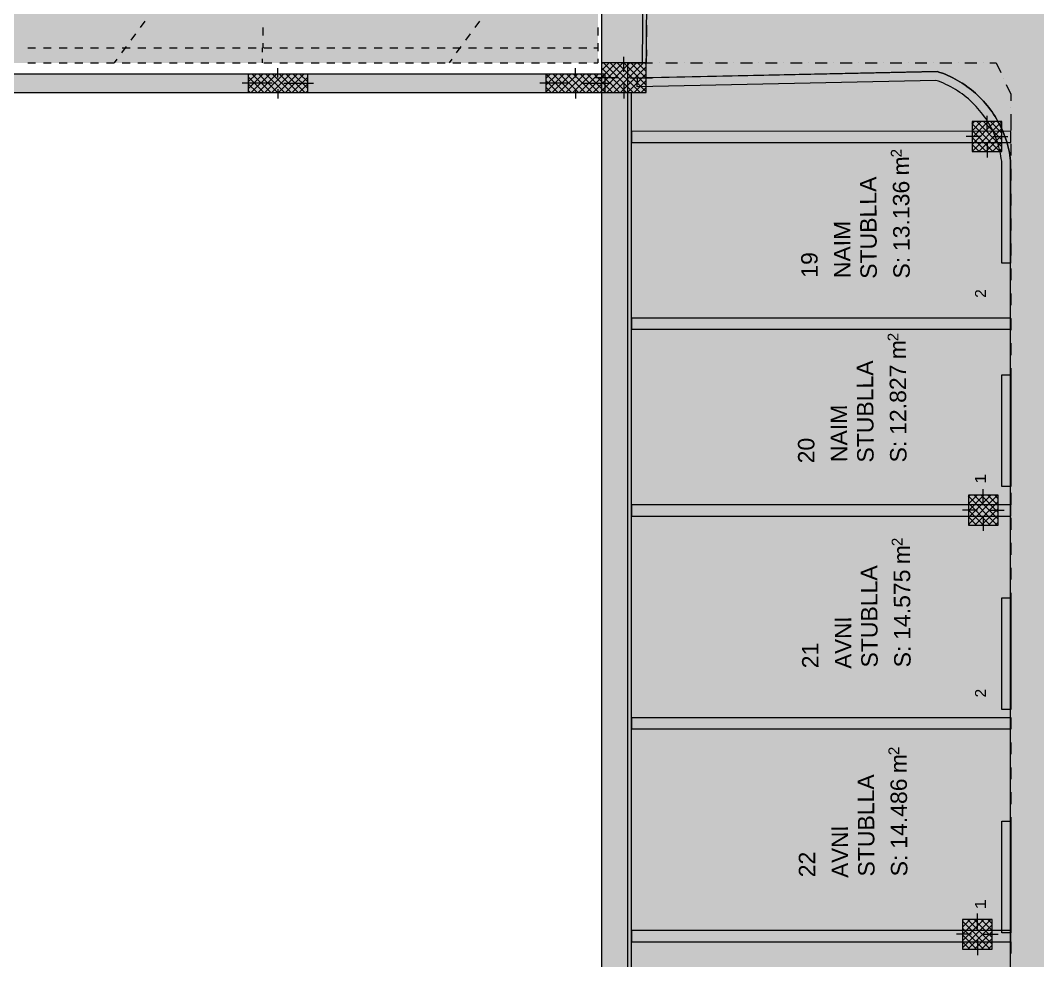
# Model space of a CAD drawing. Header units: centimetres. Extents: x -6805 to 4309, y -7338 to 617.
# Drawn here: x -3747 to -2378, y -3352 to -2088 of the extents above; entities that cross this region are included whole.
import ezdxf

# ---------------------------------------------------------------- set-up
doc = ezdxf.new("R2010")
doc.units = ezdxf.units.CM
for name, color, linetype, true_color in [('PDF_ - rruga_ndarjet anesore', 7, 'Continuous', 0x7f7f7f), ('PDF_065 Möbel Einrichtung', 7, 'Continuous', 0x7f7f7f), ('PDF_2D Drafting - General', 7, 'Continuous', 0x7f7f7f), ('PDF_A - Akset', 7, 'Continuous', 0xfd4435), ('PDF_A - Pllaka Themel', 7, 'Continuous', 0x7f7f7f), ('PDF_A - Rampa', 7, 'Continuous', 0x7f7f7f)]:
    doc.layers.add(name, color=color, linetype=linetype, true_color=true_color)
for name, color, linetype in [('PDF_- GARAZHE', 7, 'Continuous'), ('PDF_A - Muret', 7, 'Continuous'), ('PDF_A - Shtyllat', 7, 'Continuous')]:
    doc.layers.add(name, color=color, linetype=linetype)
doc.styles.add('PDF Arial', font='')
doc.styles.get('PDF Arial').set_extended_font_data('Arial')

msp = doc.modelspace()

# ---------------------------------------------------------------- hatches: boundary and pattern name
at = {"layer": 'PDF_ - rruga_ndarjet anesore', "true_color": 0xffffff, "transparency": 33554559}
msp.add_hatch(color=7, dxfattribs=at).paths.add_polyline_path([(-2916.8, -2177.1), (-2916.7, -2165.1), (-2513.2, -2156.4), (-2509.6, -2157.6), (-2506.1, -2158.9), (-2502.7, -2160.2), (-2499.2, -2161.7), (-2495.8, -2163.2), (-2492.5, -2164.9), (-2489.2, -2166.6), (-2485.9, -2168.4), (-2482.7, -2170.3), (-2479.6, -2172.3), (-2476.4, -2174.4), (-2473.4, -2176.5), (-2470.4, -2178.7), (-2467.4, -2181), (-2464.6, -2183.4), (-2461.7, -2185.8), (-2459, -2188.3), (-2456.3, -2190.9), (-2453.7, -2193.6), (-2451.1, -2196.3), (-2448.7, -2199.1), (-2446.3, -2202), (-2443.9, -2204.9), (-2441.7, -2207.8), (-2439.5, -2210.9), (-2437.4, -2214), (-2435.4, -2217.1), (-2433.4, -2220.3), (-2431.6, -2223.5), (-2429.8, -2226.8), (-2428.2, -2230.2), (-2426.6, -2233.5), (-2425.1, -2236.9), (-2423.6, -2240.4), (-2422.3, -2243.9), (-2421.1, -2247.4), (-2419.9, -2251), (-2418.9, -2254.5), (-2417.9, -2258.1), (-2417.1, -2261.8), (-2416.3, -2265.4), (-2415.6, -2269.1), (-2415.1, -2272.8), (-2414.6, -2276.5), (-2414.6, -2387.8), (-2414.6, -2414.1), (-2426.6, -2414.1), (-2426.6, -2387.8), (-2426.6, -2277.2), (-2427.1, -2273.6), (-2427.6, -2270.1), (-2428.3, -2266.5), (-2429.1, -2263), (-2430, -2259.5), (-2431, -2256), (-2432, -2252.6), (-2433.2, -2249.2), (-2434.4, -2245.8), (-2435.8, -2242.5), (-2437.2, -2239.1), (-2438.7, -2235.9), (-2440.3, -2232.7), (-2442, -2229.5), (-2443.8, -2226.3), (-2445.7, -2223.3), (-2447.6, -2220.2), (-2449.7, -2217.3), (-2451.8, -2214.3), (-2454, -2211.5), (-2456.3, -2208.7), (-2458.6, -2206), (-2461, -2203.3), (-2463.5, -2200.7), (-2466.1, -2198.2), (-2468.7, -2195.7), (-2471.4, -2193.3), (-2474.2, -2191), (-2477, -2188.8), (-2479.9, -2186.6), (-2482.9, -2184.5), (-2485.9, -2182.5), (-2488.9, -2180.6), (-2492, -2178.8), (-2495.2, -2177), (-2498.4, -2175.4), (-2501.6, -2173.8), (-2504.9, -2172.3), (-2508.2, -2170.9), (-2511.6, -2169.6), (-2515, -2168.4)])
at = {"layer": 'PDF_2D Drafting - General', "true_color": 0xcccccc, "transparency": 33554559}
msp.add_hatch(color=254, dxfattribs=at).paths.add_polyline_path([(-2964.8, -5006.3), (-2964.8, -1594.4), (-452.4, -1594.4), (-125.4, -3048.6), (710.8, -2860.8), (1265.8, -5333.7), (419.6, -5523.6), (200.4, -4546.9), (-2030.9, -5054.7), (-2050.8, -4966.3), (-2246.4, -4966.3), (-2237.4, -5006.3)])
at = {"layer": 'PDF_A - Muret', "transparency": 33554559}
for points in [[(-5034, -2184.8), (-5034, -2159.8), (-3440.2, -2159.8), (-3440.2, -2184.9), (-3953.1, -2184.8), (-3953.1, -2159.8), (-4033.2, -2159.8), (-4033.2, -2184.8), (-4288.4, -2184.8), (-4288.4, -2159.8), (-4368.4, -2159.8), (-4368.4, -2184.8), (-4646.2, -2184.8), (-4646.2, -2159.8), (-4726.3, -2159.8), (-4726.3, -2184.8)], [(-3360.1, -2184.9), (-3360.1, -2159.8), (-3039.8, -2159.8), (-3039.8, -2184.9), (-2969.8, -2184.9), (-2969.8, -2184.9)], [(-2964.8, -2184.9), (-2959.8, -2184.9), (-2959.8, -2184.8), (-2924.7, -2184.8), (-2924.7, -4966.2), (-2964.8, -4966.2)]]:
    msp.add_hatch(color=256, dxfattribs=at).paths.add_polyline_path(points)
at = {"layer": 'PDF_A - Pllaka Themel', "true_color": 0xd5d5d5, "transparency": 33554559}
h = msp.add_hatch(color=254, dxfattribs=at)
h.paths.add_polyline_path([(-5581.9, -878.8), (-5581.9, -838.7), (-5657, -838.7), (-5657, -378.3), (-5642, -378.3), (-5642, 287.3), (-2884.7, 287.3), (-432.6, 287.3), (-419.8, 287.3), (978.3, 287.3), (978.3, -308.2), (1644.1, -308.2), (1644.1, -1142.4), (931, -1302.4), (1552.2, -1164.4), (1863.2, -2555.1), (1863.3, -2555.1), (2158.7, -3867.3), (2155.2, -3868), (2646.9, -6059.2), (2017.8, -6200.4), (2017.7, -6199.9), (-1597, -7011), (-1702.7, -6540.3), (-1846.3, -6572.5), (-1977, -6060.1), (-1982.5, -5964.4), (-1839, -5932.3), (-2055.7, -4966.3), (-2419.3, -4966.3), (-2929.7, -4966.3), (-2929.7, -2144.8), (-2909.7, -2144.8), (-2904.7, -1595.7), (-4731.2, -1619.4), (-4671.2, -1619.4), (-4671.2, -2159.8), (-5099, -2159.8), (-5102.5, -2159.8), (-5106, -2159.6), (-5109.5, -2159.4), (-5113, -2159), (-5116.5, -2158.6), (-5120, -2158), (-5123.4, -2157.4), (-5126.9, -2156.7), (-5130.3, -2155.8), (-5133.7, -2154.9), (-5137, -2153.9), (-5140.4, -2152.8), (-5143.6, -2151.6), (-5146.9, -2150.3), (-5150.1, -2148.9), (-5153.3, -2147.4), (-5156.4, -2145.9), (-5159.5, -2144.2), (-5162.6, -2142.5), (-5165.6, -2140.6), (-5168.5, -2138.7), (-5171.4, -2136.7), (-5174.3, -2134.7), (-5177, -2132.5), (-5179.7, -2130.3), (-5182.4, -2128), (-5185, -2125.6), (-5187.5, -2123.2), (-5189.9, -2120.6), (-5192.3, -2118.1), (-5194.6, -2115.4), (-5196.8, -2112.7), (-5199, -2109.9), (-5201.1, -2107.1), (-5203, -2104.2), (-5205, -2101.3), (-5206.8, -2098.3), (-5208.5, -2095.2), (-5210.2, -2092.1), (-5211.7, -2089), (-5213.2, -2085.8), (-5214.6, -2082.6), (-5215.9, -2079.3), (-5217.1, -2076), (-5218.2, -2072.7), (-5219.2, -2069.3), (-5220.2, -2065.9), (-5221, -2062.5), (-5221.7, -2059.1), (-5222.4, -2055.7), (-5222.9, -2052.2), (-5223.3, -2048.7), (-5223.7, -2045.2), (-5223.9, -2041.7), (-5224.1, -2038.2), (-5224.1, -2034.7), (-5224.1, -1589.4), (-5276.7, -1564.4), (-5842.1, -1564.4), (-5842.1, -878.8)])
h.paths.add_polyline_path([(-1884.8, -2746.4), (-1725.8, -2754.1), (-263.3, -2617.9), (-272, -2578.8), (-296.8, -2580.2), (-343.5, -2075.8), (-1348.1, -2129.8), (-1534.8, -2147.2), (-1533.4, -2162), (-1836.8, -2167.5), (-1836.8, -2147.5), (-1876.8, -2147.5), (-1876.8, -2187.5), (-1531.1, -2187), (-1493.3, -2681.2), (-1884.8, -2706.4)])
h.paths.add_polyline_path([(-452.6, -1589.4), (-91.9, -1583.4), (-92.3, -1174), (283, -1174), (283, -828.7), (-419.8, -828.7), (-427.6, -828.7), (-452.6, -828.7)])
h.paths.add_polyline_path([(413.2, -3713.8), (401.1, -3715.6), (389, -3717.6), (376.9, -3719.5), (364.9, -3721.6), (352.8, -3723.8), (340.8, -3726), (328.8, -3728.3), (316.8, -3730.7), (304.8, -3733.2)])
at = {"layer": 'PDF_A - Pllaka Themel', "true_color": 0xbfbfbf, "transparency": 33554559}
h = msp.add_hatch(color=9, dxfattribs=at)
h.paths.add_polyline_path([(-5637, -378.3), (-5637, -315.2), (-447.7, -308.2), (-447.7, -308.2), (963.5, -308.2), (963.5, -763.7), (936, -763.7), (936, -863.8), (963.5, -863.8), (964.8, -1337.1), (925.7, -1345.9), (892.3, -1353.4), (988.5, -1782.6), (1104.4, -2300.9), (1195, -2706.1), (1170.6, -2711.6), (1193.4, -2813), (1455.7, -3983.1), (1827.5, -5638), (1828.4, -5640.7), (1829.1, -5643.5), (1829.9, -5646.3), (1830.5, -5649.1), (1831, -5651.9), (1831.4, -5654.7), (1831.7, -5657.6), (1831.9, -5660.4), (1832, -5663.3), (1832, -5666.1), (1831.9, -5669), (1831.7, -5671.9), (1831.4, -5674.7), (1831, -5677.5), (1830.5, -5680.4), (1829.9, -5683.2), (1829.2, -5685.9), (1828.5, -5688.7), (1827.6, -5691.4), (1826.6, -5694.1), (1825.5, -5696.8), (1824.4, -5699.4), (1823.1, -5701.9), (1821.8, -5704.5), (1820.4, -5707), (1818.8, -5709.4), (1817.3, -5711.8), (1815.6, -5714.1), (1813.8, -5716.3), (1812, -5718.5), (1810.1, -5720.7), (1808.1, -5722.7), (1806, -5724.7), (1803.9, -5726.6), (1801.7, -5728.5), (1799.5, -5730.2), (1797.2, -5731.9), (1794.8, -5733.5), (1792.4, -5735.1), (1789.9, -5736.5), (1787.4, -5737.8), (1784.8, -5739.1), (1782.2, -5740.3), (1779.5, -5741.3), (1776.8, -5742.3), (-1865.8, -6559.8), (-1972, -6060.1), (1187.4, -5351.2), (1189.5, -5350.7), (1191.6, -5350.1), (1193.7, -5349.4), (1195.7, -5348.6), (1197.7, -5347.8), (1199.7, -5346.8), (1201.6, -5345.8), (1203.5, -5344.6), (1205.3, -5343.4), (1207.1, -5342.2), (1208.8, -5340.8), (1210.4, -5339.3), (1212, -5337.8), (1213.5, -5336.3), (1214.9, -5334.6), (1216.3, -5332.9), (1217.6, -5331.2), (1218.8, -5329.3), (1219.9, -5327.5), (1221, -5325.5), (1221.9, -5323.6), (1222.8, -5321.6), (1223.5, -5319.5), (1224.2, -5317.5), (1224.8, -5315.4), (1225.3, -5313.2), (1225.7, -5311.1), (1226, -5308.9), (1226.2, -5306.8), (1226.3, -5304.6), (1226.4, -5302.4), (1226.3, -5300.2), (1226.1, -5298), (1225.8, -5295.9), (1225.5, -5293.7), (1225, -5291.6), (967.7, -4148), (967.2, -4145.8), (966.5, -4143.7), (965.8, -4141.6), (964.9, -4139.5), (964, -4137.5), (963, -4135.5), (961.9, -4133.5), (960.7, -4131.7), (959.4, -4129.8), (958, -4128), (956.6, -4126.3), (955.1, -4124.7), (953.5, -4123.1), (951.9, -4121.6), (950.1, -4120.2), (948.4, -4118.8), (946.5, -4117.6), (944.6, -4116.4), (942.7, -4115.3), (940.7, -4114.2), (938.7, -4113.3), (936.6, -4112.5), (934.5, -4111.7), (932.3, -4111.1), (930.2, -4110.5), (928, -4110.1), (925.8, -4109.7), (923.6, -4109.5), (921.3, -4109.3), (919.1, -4109.3), (916.9, -4109.3), (914.6, -4109.5), (912.4, -4109.7), (910.2, -4110.1), (908, -4110.5), (526.4, -4196.1), (467.8, -4209.3), (455.6, -4213.1), (443.4, -4217), (431.2, -4221), (419.1, -4225.1), (406.9, -4229.3), (394.9, -4233.6), (382.8, -4238), (370.8, -4242.5), (358.8, -4247.1), (346.9, -4251.7), (335, -4256.5), (323.1, -4261.4), (311.3, -4266.3), (299.5, -4271.3), (287.8, -4276.4), (276.1, -4281.7), (264.4, -4287), (252.8, -4292.3), (241.2, -4297.8), (229.6, -4303.4), (218.1, -4309.1), (206.7, -4314.8), (195.3, -4320.7), (183.9, -4326.6), (172.6, -4332.6), (161.3, -4338.7), (150.1, -4344.9), (138.9, -4351.2), (127.8, -4357.5), (116.7, -4364), (105.7, -4370.5), (94.7, -4377.1), (83.8, -4383.8), (72.9, -4390.6), (62.1, -4397.5), (51.3, -4404.4), (40.6, -4411.4), (29.9, -4418.6), (19.3, -4425.8), (8.8, -4433), (-1.7, -4440.4), (-13.4, -4447.8), (-25.2, -4455.1), (-37, -4462.3), (-48.8, -4469.4), (-60.7, -4476.4), (-72.7, -4483.4), (-84.7, -4490.2), (-96.7, -4497), (-108.8, -4503.7), (-121, -4510.3), (-133.1, -4516.8), (-145.4, -4523.3), (-157.7, -4529.6), (-170, -4535.9), (-182.3, -4542.1), (-194.8, -4548.2), (-207.2, -4554.2), (-219.7, -4560.1), (-232.3, -4565.9), (-244.8, -4571.6), (-257.5, -4577.3), (-270.1, -4582.8), (-282.8, -4588.3), (-295.6, -4593.6), (-308.3, -4598.9), (-321.1, -4604.1), (-334, -4609.2), (-346.9, -4614.2), (-359.8, -4619.1), (-372.8, -4623.9), (-385.7, -4628.7), (-398.8, -4633.3), (-411.8, -4637.9), (-424.9, -4642.3), (-438, -4646.7), (-451.2, -4650.9), (-464.4, -4655.1), (-477.6, -4659.2), (-490.8, -4663.2), (-2040.8, -5011), (-2050.8, -4966.3), (-2414.3, -4966.3), (-2414.3, -4749.4), (-2414.6, -2387.8), (-2414.6, -2276.5), (-2415.1, -2272.8), (-2415.6, -2269.1), (-2416.3, -2265.4), (-2417.1, -2261.8), (-2417.9, -2258.1), (-2418.9, -2254.5), (-2419.9, -2251), (-2421.1, -2247.4), (-2422.3, -2243.9), (-2423.6, -2240.4), (-2425.1, -2236.9), (-2426.6, -2233.5), (-2428.2, -2230.2), (-2429.8, -2226.8), (-2431.6, -2223.5), (-2433.4, -2220.3), (-2435.4, -2217.1), (-2437.4, -2214), (-2439.5, -2210.9), (-2441.7, -2207.8), (-2443.9, -2204.9), (-2446.3, -2202), (-2448.7, -2199.1), (-2451.1, -2196.3), (-2453.7, -2193.6), (-2456.3, -2190.9), (-2459, -2188.3), (-2461.7, -2185.8), (-2464.6, -2183.4), (-2467.4, -2181), (-2470.4, -2178.7), (-2473.4, -2176.5), (-2476.4, -2174.4), (-2479.6, -2172.3), (-2482.7, -2170.3), (-2485.9, -2168.4), (-2489.2, -2166.6), (-2492.5, -2164.9), (-2495.8, -2163.2), (-2499.2, -2161.7), (-2502.7, -2160.2), (-2506.1, -2158.9), (-2509.6, -2157.6), (-2513.2, -2156.4), (-2904.7, -2164.8), (-2899.7, -1589.4), (-2414.3, -1589.4), (-2414.3, -828.7), (-4726.3, -828.7), (-4726.3, -1619.4), (-5219.2, -1619.3), (-5219.2, -2036.1), (-5219.2, -2034.7), (-5219.2, -1589.4), (-5271.7, -1564.4), (-5253.4, -1564.4), (-5253.4, -878.8), (-5577, -878.8), (-5577, -838.7), (-5652, -838.7), (-5652, -378.3)])
h.paths.add_polyline_path([(-1883.9, -1589.4), (-1863.8, -1589.4), (-1863.8, -1634.4), (-1863.9, -1634.4), (-1863.9, -2147.2), (-1836.5, -2147.5), (-1871.9, -2147.5), (-1871.9, -2187.5), (-1831.8, -2187.4), (-1831.8, -2147.5), (-1529.5, -2150.6), (-1526.5, -2182.5), (-1488.4, -2681.2), (-1718.5, -2706.4), (-1879.8, -2706.4), (-1879.8, -2746.4), (-1720.8, -2754.1), (-221.3, -2598.2), (-135.8, -2979.1), (-1425.4, -3268.5), (-1880.4, -3268.5), (-1873.5, -4356.8), (-1873.8, -4358.9), (-1873.9, -4361.1), (-1873.9, -4363.2), (-1873.9, -4365.3), (-1873.7, -4367.5), (-1873.5, -4369.6), (-1873.1, -4371.7), (-1872.7, -4373.8), (-1872.1, -4375.8), (-1871.5, -4377.9), (-1870.8, -4379.9), (-1869.9, -4381.8), (-1869, -4383.8), (-1868.1, -4385.7), (-1867, -4387.5), (-1865.8, -4389.3), (-1864.6, -4391), (-1863.3, -4392.7), (-1861.9, -4394.3), (-1860.4, -4395.9), (-1858.9, -4397.4), (-1857.3, -4398.8), (-1855.6, -4400.1), (-1853.9, -4401.4), (-1852.1, -4402.5), (-1850.3, -4403.6), (-1848.4, -4404.6), (-1846.5, -4405.6), (-1844.5, -4406.4), (-1842.5, -4407.1), (-1840.5, -4407.8), (-1838.4, -4408.4), (-1836.3, -4408.8), (-1834.2, -4409.2), (-1832.1, -4409.5), (-1830, -4409.6), (-1827.9, -4409.7), (-1825.7, -4409.7), (-1823.6, -4409.6), (-1821.5, -4409.4), (-1819.4, -4409.1), (-657.9, -4148.4), (-657.8, -4149), (-640.9, -4142.1), (-624, -4135.1), (-607.1, -4128.1), (-590.3, -4120.9), (-573.5, -4113.7), (-556.8, -4106.4), (-540.1, -4099), (-523.4, -4091.5), (-506.8, -4083.9), (-490.2, -4076.2), (-473.7, -4068.5), (-457.2, -4060.6), (-440.7, -4052.7), (-424.3, -4044.6), (-407.9, -4036.5), (-391.6, -4028.3), (-375.3, -4020), (-359.1, -4011.7), (-342.9, -4003.2), (-326.7, -3994.7), (-310.6, -3986), (-294.5, -3977.3), (-278.5, -3968.5), (-262.6, -3959.6), (-246.7, -3950.7), (-230.8, -3941.6), (-215, -3932.5), (-199.2, -3923.3), (-183.5, -3913.9), (-171.8, -3907.7), (-160, -3901.5), (-148.2, -3895.4), (-136.4, -3889.4), (-124.5, -3883.4), (-112.6, -3877.6), (-100.6, -3871.8), (-88.6, -3866.2), (-76.6, -3860.6), (-64.5, -3855.1), (-52.3, -3849.7), (-40.2, -3844.4), (-28, -3839.2), (-15.7, -3834), (-3.5, -3829), (8.9, -3824), (21.2, -3819.1), (33.6, -3814.4), (46, -3809.7), (58.5, -3805.1), (71, -3800.6), (83.5, -3796.1), (96, -3791.8), (108.6, -3787.6), (121.2, -3783.4), (133.9, -3779.4), (146.5, -3775.4), (159.2, -3771.5), (172, -3767.8), (184.7, -3764.1), (197.5, -3760.5), (210.3, -3757), (223.1, -3753.6), (236, -3750.3), (248.9, -3747.1), (261.8, -3743.9), (274.7, -3740.9), (287.6, -3738), (300.6, -3735.1), (313.6, -3732.4), (326.6, -3729.7), (339.6, -3727.2), (352.7, -3724.7), (365.8, -3722.3), (378.8, -3720.1), (391.9, -3717.9), (405, -3715.8), (418.2, -3713.8), (787.3, -3631), (789.4, -3630.5), (791.5, -3629.8), (793.5, -3629.1), (795.6, -3628.3), (797.6, -3627.5), (799.5, -3626.5), (801.4, -3625.4), (803.3, -3624.3), (805.1, -3623.1), (806.9, -3621.8), (808.6, -3620.4), (810.2, -3619), (811.8, -3617.5), (813.3, -3615.9), (814.7, -3614.2), (816.1, -3612.5), (817.4, -3610.8), (818.6, -3609), (819.7, -3607.1), (820.7, -3605.2), (821.7, -3603.2), (822.6, -3601.2), (823.4, -3599.2), (824.1, -3597.1), (824.7, -3595), (825.2, -3592.9), (825.6, -3590.8), (825.9, -3588.6), (826.2, -3586.4), (826.3, -3584.3), (826.3, -3582.1), (826.3, -3579.9), (826.1, -3577.7), (825.9, -3575.5), (825.6, -3573.4), (825.1, -3571.2), (681.4, -2927.9), (734.4, -2916), (711.6, -2814.6), (658.7, -2826.4), (288, -1174), (288, -828.7), (-447.7, -828.7), (-1883.9, -828.7)])

# ---------------------------------------------------------------- linework, layer by layer
at = {"layer": 'PDF_ - rruga_ndarjet anesore', "lineweight": 0}
for points in [[(-2916.7, -2165.1), (-2513.2, -2156.4)], [(-2513.2, -2156.4), (-2509.6, -2157.6)], [(-2509.6, -2157.6), (-2506.1, -2158.9)], [(-2506.1, -2158.9), (-2502.7, -2160.2)], [(-2502.7, -2160.2), (-2499.2, -2161.7)], [(-2499.2, -2161.7), (-2495.8, -2163.2)], [(-2916.8, -2177.1), (-2916.7, -2165.1)], [(-2515, -2168.4), (-2916.8, -2177.1)], [(-2511.6, -2169.6), (-2515, -2168.4)], [(-2508.2, -2170.9), (-2511.6, -2169.6)], [(-2504.9, -2172.3), (-2508.2, -2170.9)], [(-2501.6, -2173.8), (-2504.9, -2172.3)], [(-2498.4, -2175.4), (-2501.6, -2173.8)], [(-2495.2, -2177), (-2498.4, -2175.4)], [(-2495.8, -2163.2), (-2492.5, -2164.9)], [(-2492.5, -2164.9), (-2489.2, -2166.6)], [(-2489.2, -2166.6), (-2485.9, -2168.4)], [(-2485.9, -2168.4), (-2482.7, -2170.3)], [(-2482.7, -2170.3), (-2479.6, -2172.3)], [(-2479.6, -2172.3), (-2476.4, -2174.4)], [(-2476.4, -2174.4), (-2473.4, -2176.5)], [(-2492, -2178.8), (-2495.2, -2177)], [(-2488.9, -2180.6), (-2492, -2178.8)], [(-2485.9, -2182.5), (-2488.9, -2180.6)], [(-2482.9, -2184.5), (-2485.9, -2182.5)], [(-2479.9, -2186.6), (-2482.9, -2184.5)], [(-2477, -2188.8), (-2479.9, -2186.6)], [(-2474.2, -2191), (-2477, -2188.8)], [(-2473.4, -2176.5), (-2470.4, -2178.7)], [(-2470.4, -2178.7), (-2467.4, -2181)], [(-2467.4, -2181), (-2464.6, -2183.4)], [(-2464.6, -2183.4), (-2461.7, -2185.8)], [(-2461.7, -2185.8), (-2459, -2188.3)], [(-2459, -2188.3), (-2456.3, -2190.9)], [(-2471.4, -2193.3), (-2474.2, -2191)], [(-2468.7, -2195.7), (-2471.4, -2193.3)], [(-2466.1, -2198.2), (-2468.7, -2195.7)], [(-2463.5, -2200.7), (-2466.1, -2198.2)], [(-2461, -2203.3), (-2463.5, -2200.7)], [(-2456.3, -2190.9), (-2453.7, -2193.6)], [(-2453.7, -2193.6), (-2451.1, -2196.3)], [(-2451.1, -2196.3), (-2448.7, -2199.1)], [(-2448.7, -2199.1), (-2446.3, -2202)], [(-2446.3, -2202), (-2443.9, -2204.9)], [(-2458.6, -2206), (-2461, -2203.3)], [(-2456.3, -2208.7), (-2458.6, -2206)], [(-2454, -2211.5), (-2456.3, -2208.7)], [(-2451.8, -2214.3), (-2454, -2211.5)], [(-2449.7, -2217.3), (-2451.8, -2214.3)], [(-2443.9, -2204.9), (-2441.7, -2207.8)], [(-2441.7, -2207.8), (-2439.5, -2210.9)], [(-2439.5, -2210.9), (-2437.4, -2214)], [(-2437.4, -2214), (-2435.4, -2217.1)], [(-2447.6, -2220.2), (-2449.7, -2217.3)], [(-2445.7, -2223.3), (-2447.6, -2220.2)], [(-2443.8, -2226.3), (-2445.7, -2223.3)], [(-2442, -2229.5), (-2443.8, -2226.3)], [(-2440.3, -2232.7), (-2442, -2229.5)], [(-2435.4, -2217.1), (-2433.4, -2220.3)], [(-2433.4, -2220.3), (-2431.6, -2223.5)], [(-2431.6, -2223.5), (-2429.8, -2226.8)], [(-2429.8, -2226.8), (-2428.2, -2230.2)], [(-2428.2, -2230.2), (-2426.6, -2233.5)], [(-2438.7, -2235.9), (-2440.3, -2232.7)], [(-2437.2, -2239.1), (-2438.7, -2235.9)], [(-2435.8, -2242.5), (-2437.2, -2239.1)], [(-2434.4, -2245.8), (-2435.8, -2242.5)], [(-2426.6, -2233.5), (-2425.1, -2236.9)], [(-2425.1, -2236.9), (-2423.6, -2240.4)], [(-2423.6, -2240.4), (-2422.3, -2243.9)], [(-2422.3, -2243.9), (-2421.1, -2247.4)], [(-2433.2, -2249.2), (-2434.4, -2245.8)], [(-2432, -2252.6), (-2433.2, -2249.2)], [(-2431, -2256), (-2432, -2252.6)], [(-2430, -2259.5), (-2431, -2256)], [(-2421.1, -2247.4), (-2419.9, -2251)], [(-2419.9, -2251), (-2418.9, -2254.5)], [(-2418.9, -2254.5), (-2417.9, -2258.1)], [(-2429.1, -2263), (-2430, -2259.5)], [(-2428.3, -2266.5), (-2429.1, -2263)], [(-2427.6, -2270.1), (-2428.3, -2266.5)], [(-2427.1, -2273.6), (-2427.6, -2270.1)], [(-2417.9, -2258.1), (-2417.1, -2261.8)], [(-2417.1, -2261.8), (-2416.3, -2265.4)], [(-2416.3, -2265.4), (-2415.6, -2269.1)], [(-2415.6, -2269.1), (-2415.1, -2272.8)], [(-2426.6, -2277.2), (-2427.1, -2273.6)], [(-2426.6, -2387.8), (-2426.6, -2277.2)], [(-2415.1, -2272.8), (-2414.6, -2276.5)], [(-2414.6, -2276.5), (-2414.6, -2387.8)], [(-2426.6, -2414.1), (-2426.6, -2387.8)], [(-2414.6, -2387.8), (-2414.6, -2414.1)], [(-2414.6, -2414.1), (-2426.6, -2414.1)], [(-2426.6, -2564.2), (-2414.5, -2564.2)], [(-2426.5, -2714.4), (-2426.6, -2564.2)], [(-2414.5, -2564.2), (-2414.5, -2714.4)], [(-2414.5, -2714.4), (-2426.5, -2714.4)], [(-2426.5, -3014.6), (-2426.5, -2864.5)], [(-2426.5, -2864.5), (-2414.5, -2864.5)], [(-2414.5, -2864.5), (-2414.5, -3014.6)], [(-2414.5, -3014.6), (-2426.5, -3014.6)], [(-2426.5, -3164.7), (-2414.5, -3164.7)], [(-2426.5, -3314.9), (-2426.5, -3164.7)], [(-2414.5, -3164.7), (-2414.5, -3314.9)], [(-2414.5, -3314.9), (-2426.5, -3314.9)]]:
    msp.add_lwpolyline(points, dxfattribs=at)
at = {"layer": 'PDF_ - rruga_ndarjet anesore', "color": 7, "true_color": 0xffffff, "transparency": 33554559}
for points in [[(-2426.6, -2564.2), (-2414.5, -2564.2), (-2426.5, -2714.4), (-2414.5, -2714.4)], [(-2414.5, -2864.5), (-2414.5, -3014.6), (-2426.5, -2864.5), (-2426.5, -3014.6)], [(-2426.5, -3164.7), (-2414.5, -3164.7), (-2426.5, -3314.9), (-2414.5, -3314.9)]]:
    msp.add_solid(points, dxfattribs=at)
at = {"layer": 'PDF_- GARAZHE', "color": 254, "true_color": 0xccccff, "transparency": 33554559}
for points in [[(-2924.7, -2236.9), (-2414.3, -2236.9), (-2924.7, -2494.7), (-2414.3, -2494.7)], [(-2924.7, -2494.7), (-2414.3, -2494.7), (-2924.7, -2746.4), (-2414.3, -2746.4)], [(-2924.7, -2746.4), (-2414.5, -2746.4), (-2924.7, -3032.5), (-2414.5, -3032.5)], [(-2924.7, -3032.5), (-2414.3, -3032.5), (-2924.7, -3316.9), (-2414.3, -3316.9)], [(-2924.7, -3316.9), (-2414.5, -3316.9), (-2924.7, -3595.7), (-2414.5, -3595.7)]]:
    msp.add_solid(points, dxfattribs=at)
at = {"layer": 'PDF_065 Möbel Einrichtung', "lineweight": 0}
for points in [[(-2414.3, -2237), (-2924.5, -2236.9)], [(-2924.5, -2236.9), (-2924.5, -2252)], [(-2414.3, -2252), (-2414.3, -2237)], [(-2924.5, -2252), (-2414.3, -2252)], [(-2414.3, -2488.2), (-2924.5, -2488.2)], [(-2924.5, -2488.2), (-2924.5, -2503.2)], [(-2414.3, -2503.2), (-2414.3, -2488.2)], [(-2924.5, -2503.2), (-2414.3, -2503.2)], [(-2414.3, -2739.4), (-2924.5, -2739.4)], [(-2924.5, -2739.4), (-2924.5, -2754.4)], [(-2414.3, -2739.4), (-2924.5, -2739.4)], [(-2924.5, -2739.4), (-2924.5, -2754.4)], [(-2414.3, -2754.4), (-2414.3, -2739.4)], [(-2414.3, -2754.4), (-2414.3, -2739.4)], [(-2924.5, -2754.4), (-2414.3, -2754.4)], [(-2924.5, -2754.4), (-2414.3, -2754.4)], [(-2414.3, -3025.6), (-2924.5, -3025.6)], [(-2924.5, -3025.6), (-2924.5, -3040.7)], [(-2414.3, -3040.7), (-2414.3, -3025.6)], [(-2924.5, -3040.7), (-2414.3, -3040.7)], [(-2414.3, -3311.8), (-2924.5, -3311.8)], [(-2924.5, -3311.8), (-2924.5, -3326.9)], [(-2414.3, -3311.8), (-2924.5, -3311.8)], [(-2924.5, -3311.8), (-2924.5, -3326.9)], [(-2414.3, -3326.9), (-2414.3, -3311.8)], [(-2414.3, -3326.9), (-2414.3, -3311.8)], [(-2924.5, -3326.9), (-2414.3, -3326.9)], [(-2924.5, -3326.9), (-2414.3, -3326.9)]]:
    msp.add_lwpolyline(points, dxfattribs=at)
at = {"layer": 'PDF_065 Möbel Einrichtung', "color": 7, "true_color": 0xffffff, "transparency": 33554559}
for points in [[(-2414.3, -2252), (-2924.5, -2252), (-2414.3, -2237), (-2924.5, -2236.9)], [(-2414.3, -2503.2), (-2924.5, -2503.2), (-2414.3, -2488.2), (-2924.5, -2488.2)], [(-2414.3, -2754.4), (-2924.5, -2754.4), (-2414.3, -2739.4), (-2924.5, -2739.4)], [(-2414.3, -2754.4), (-2924.5, -2754.4), (-2414.3, -2739.4), (-2924.5, -2739.4)], [(-2414.3, -3040.7), (-2924.5, -3040.7), (-2414.3, -3025.6), (-2924.5, -3025.6)], [(-2414.3, -3326.9), (-2924.5, -3326.9), (-2414.3, -3311.8), (-2924.5, -3311.8)], [(-2414.3, -3326.9), (-2924.5, -3326.9), (-2414.3, -3311.8), (-2924.5, -3311.8)]]:
    msp.add_solid(points, dxfattribs=at)
at = {"layer": 'PDF_2D Drafting - General', "color": 7, "lineweight": 0}
msp.add_lwpolyline([(-2964.8, -1594.4), (-2964.8, -5006.3)], dxfattribs=at)
at = {"layer": 'PDF_A - Akset', "color": 21, "lineweight": 0, "true_color": 0xff9955}
for points in [[(-2904.3, -2093.9), (-2904.4, -2109.8)], [(-2904.5, -2118.6), (-2904.5, -2118.6)], [(-2904.6, -2127.5), (-2904.7, -2144.8)], [(-2904.7, -2144.8), (-2896.2, -2144.8)], [(-2887.3, -2144.8), (-2887.3, -2144.8)], [(-2878.5, -2144.8), (-2862.6, -2144.8)], [(-2853.8, -2144.8), (-2853.8, -2144.8)], [(-2845, -2144.8), (-2829.1, -2144.8)], [(-2820.3, -2144.8), (-2820.3, -2144.8)], [(-2811.4, -2144.8), (-2795.5, -2144.8)], [(-2786.7, -2144.8), (-2786.7, -2144.8)], [(-2777.9, -2144.8), (-2762, -2144.8)], [(-2753.2, -2144.8), (-2753.2, -2144.8)], [(-2744.4, -2144.8), (-2728.5, -2144.8)], [(-2719.6, -2144.8), (-2719.6, -2144.8)], [(-2710.8, -2144.8), (-2694.9, -2144.8)], [(-2686.1, -2144.8), (-2686.1, -2144.8)], [(-2677.3, -2144.8), (-2661.4, -2144.8)], [(-2652.6, -2144.8), (-2652.6, -2144.8)], [(-2643.7, -2144.8), (-2627.8, -2144.8)], [(-2619, -2144.8), (-2619, -2144.8)], [(-2610.2, -2144.8), (-2594.3, -2144.8)], [(-2585.5, -2144.8), (-2585.5, -2144.8)], [(-2576.6, -2144.8), (-2560.8, -2144.8)], [(-2551.9, -2144.8), (-2551.9, -2144.8)], [(-2543.1, -2144.8), (-2527.2, -2144.8)], [(-2518.4, -2144.8), (-2518.4, -2144.8)], [(-2509.6, -2144.8), (-2493.7, -2144.8)], [(-2484.8, -2144.8), (-2484.8, -2144.8)], [(-2476, -2144.8), (-2460.1, -2144.8)], [(-2451.3, -2144.8), (-2451.3, -2144.8)], [(-2442.5, -2144.8), (-2433.9, -2144.8)], [(-2433.9, -2144.8), (-2427.8, -2158)], [(-2424.1, -2166), (-2424.1, -2166)], [(-2420.4, -2174), (-2414.3, -2187.1)], [(-2414.3, -2187.1), (-2414.3, -2196)], [(-2414.3, -2204.8), (-2414.3, -2204.8)], [(-2414.3, -2213.6), (-2414.3, -2222.5)], [(-2414.3, -2222.5), (-2414.3, -2236)], [(-2414.3, -2244.9), (-2414.3, -2244.9)], [(-2414.3, -2253.7), (-2414.3, -2269.6)], [(-2414.3, -2278.4), (-2414.3, -2278.4)], [(-2414.3, -2287.2), (-2414.3, -2303.1)], [(-2414.3, -2312), (-2414.3, -2312)], [(-2414.3, -2320.8), (-2414.3, -2336.7)], [(-2414.3, -2345.5), (-2414.3, -2345.5)], [(-2414.3, -2354.3), (-2414.3, -2370.2)], [(-2414.3, -2379), (-2414.3, -2379)], [(-2414.3, -2387.9), (-2414.3, -2403.8)], [(-2414.3, -2412.6), (-2414.3, -2412.6)], [(-2414.3, -2421.4), (-2414.3, -2437.3)], [(-2414.3, -2446.1), (-2414.3, -2446.1)], [(-2414.3, -2454.9), (-2414.3, -2470.8)], [(-2414.3, -2479.7), (-2414.3, -2479.7)], [(-2414.3, -2488.5), (-2414.3, -2504.4)], [(-2414.3, -2513.2), (-2414.3, -2513.2)], [(-2414.3, -2522), (-2414.3, -2537.9)], [(-2414.3, -2546.7), (-2414.3, -2546.7)], [(-2414.3, -2555.6), (-2414.3, -2571.5)], [(-2414.3, -2580.3), (-2414.3, -2580.3)], [(-2414.3, -2589.1), (-2414.3, -2605)], [(-2414.3, -2613.8), (-2414.3, -2613.8)], [(-2414.3, -2622.7), (-2414.3, -2638.5)], [(-2414.3, -2647.4), (-2414.3, -2647.4)], [(-2414.3, -2656.2), (-2414.3, -2672.1)], [(-2414.3, -2680.9), (-2414.3, -2680.9)], [(-2414.3, -2689.7), (-2414.3, -2705.6)], [(-2414.3, -2714.5), (-2414.3, -2714.5)], [(-2414.3, -2723.3), (-2414.3, -2739.2)], [(-2414.3, -2748), (-2414.3, -2748)], [(-2414.3, -2756.8), (-2414.3, -2772.7)], [(-2414.3, -2781.5), (-2414.3, -2781.5)], [(-2414.3, -2790.4), (-2414.3, -2806.3)], [(-2414.3, -2815.1), (-2414.3, -2815.1)], [(-2414.3, -2823.9), (-2414.3, -2839.8)], [(-2414.3, -2848.6), (-2414.3, -2848.6)], [(-2414.3, -2857.5), (-2414.3, -2873.3)], [(-2414.3, -2882.2), (-2414.3, -2882.2)], [(-2414.3, -2891), (-2414.3, -2906.9)], [(-2414.3, -2915.7), (-2414.3, -2915.7)], [(-2414.3, -2924.5), (-2414.3, -2940.4)], [(-2414.3, -2949.3), (-2414.3, -2949.3)], [(-2414.3, -2958.1), (-2414.3, -2974)], [(-2414.3, -2982.8), (-2414.3, -2982.8)], [(-2414.3, -2991.6), (-2414.3, -3007.5)], [(-2414.3, -3016.3), (-2414.3, -3016.3)], [(-2414.3, -3025.2), (-2414.3, -3041.1)], [(-2414.3, -3049.9), (-2414.3, -3049.9)], [(-2414.3, -3058.7), (-2414.3, -3074.6)], [(-2414.3, -3083.4), (-2414.3, -3083.4)], [(-2414.3, -3092.3), (-2414.3, -3108.1)], [(-2414.3, -3117), (-2414.3, -3117)], [(-2414.3, -3125.8), (-2414.3, -3141.7)], [(-2414.3, -3150.5), (-2414.3, -3150.5)], [(-2414.3, -3159.3), (-2414.3, -3175.2)], [(-2414.3, -3184.1), (-2414.3, -3184.1)], [(-2414.3, -3192.9), (-2414.3, -3208.8)], [(-2414.3, -3217.6), (-2414.3, -3217.6)], [(-2414.3, -3226.4), (-2414.3, -3242.3)], [(-2414.3, -3251.1), (-2414.3, -3251.1)], [(-2414.3, -3260), (-2414.3, -3275.8)], [(-2414.3, -3284.7), (-2414.3, -3284.7)], [(-2414.3, -3293.5), (-2414.3, -3309.4)], [(-2414.3, -3318.2), (-2414.3, -3318.2)], [(-2414.3, -3327), (-2414.3, -3342.9)], [(-2414.3, -3351.8), (-2414.3, -3351.8)]]:
    msp.add_lwpolyline(points, dxfattribs=at)
at = {"layer": 'PDF_A - Muret', "lineweight": 0}
for points in [[(-2964.8, -2144.8), (-2964.8, -2159.8)], [(-3440.2, -2159.8), (-5034, -2159.8)], [(-3039.8, -2159.8), (-3360.1, -2159.8)], [(-3953.1, -2184.8), (-3440.2, -2184.9)], [(-3360.1, -2184.9), (-2969.8, -2184.9)], [(-2964.8, -2184.9), (-2964.8, -4966.2)], [(-2924.7, -4966.2), (-2924.7, -2184.8)]]:
    msp.add_lwpolyline(points, dxfattribs=at)
at = {"layer": 'PDF_A - Muret', "transparency": 33554559}
msp.add_solid([(-2964.8, -2144.8), (-2964.8, -2144.8), (-2964.8, -2159.8)], dxfattribs=at)
at = {"layer": 'PDF_A - Pllaka Themel', "lineweight": 0}
for points in [[(-2964.8, -1568), (-2964.8, -4979.9)], [(-2909.7, -2144.8), (-2904.7, -1595.7)], [(-2904.7, -2164.8), (-2899.7, -1589.4)], [(-2929.7, -4966.3), (-2929.7, -2144.8)], [(-2929.7, -2144.8), (-2909.7, -2144.8)], [(-2513.2, -2156.4), (-2904.7, -2164.8)], [(-2509.6, -2157.6), (-2513.2, -2156.4)], [(-2506.1, -2158.9), (-2509.6, -2157.6)], [(-2502.7, -2160.2), (-2506.1, -2158.9)], [(-2499.2, -2161.7), (-2502.7, -2160.2)], [(-2495.8, -2163.2), (-2499.2, -2161.7)], [(-2492.5, -2164.9), (-2495.8, -2163.2)], [(-2489.2, -2166.6), (-2492.5, -2164.9)], [(-2485.9, -2168.4), (-2489.2, -2166.6)], [(-2482.7, -2170.3), (-2485.9, -2168.4)], [(-2479.6, -2172.3), (-2482.7, -2170.3)], [(-2476.4, -2174.4), (-2479.6, -2172.3)], [(-2473.4, -2176.5), (-2476.4, -2174.4)], [(-2470.4, -2178.7), (-2473.4, -2176.5)], [(-2467.4, -2181), (-2470.4, -2178.7)], [(-2464.6, -2183.4), (-2467.4, -2181)], [(-2461.7, -2185.8), (-2464.6, -2183.4)], [(-2459, -2188.3), (-2461.7, -2185.8)], [(-2456.3, -2190.9), (-2459, -2188.3)], [(-2453.7, -2193.6), (-2456.3, -2190.9)], [(-2451.1, -2196.3), (-2453.7, -2193.6)], [(-2448.7, -2199.1), (-2451.1, -2196.3)], [(-2446.3, -2202), (-2448.7, -2199.1)], [(-2443.9, -2204.9), (-2446.3, -2202)], [(-2441.7, -2207.8), (-2443.9, -2204.9)], [(-2439.5, -2210.9), (-2441.7, -2207.8)], [(-2437.4, -2214), (-2439.5, -2210.9)], [(-2435.4, -2217.1), (-2437.4, -2214)], [(-2433.4, -2220.3), (-2435.4, -2217.1)], [(-2431.6, -2223.5), (-2433.4, -2220.3)], [(-2429.8, -2226.8), (-2431.6, -2223.5)], [(-2428.2, -2230.2), (-2429.8, -2226.8)], [(-2426.6, -2233.5), (-2428.2, -2230.2)], [(-2425.1, -2236.9), (-2426.6, -2233.5)], [(-2423.6, -2240.4), (-2425.1, -2236.9)], [(-2422.3, -2243.9), (-2423.6, -2240.4)], [(-2421.1, -2247.4), (-2422.3, -2243.9)], [(-2419.9, -2251), (-2421.1, -2247.4)], [(-2418.9, -2254.5), (-2419.9, -2251)], [(-2417.9, -2258.1), (-2418.9, -2254.5)], [(-2417.1, -2261.8), (-2417.9, -2258.1)], [(-2416.3, -2265.4), (-2417.1, -2261.8)], [(-2415.6, -2269.1), (-2416.3, -2265.4)], [(-2415.1, -2272.8), (-2415.6, -2269.1)], [(-2414.6, -2276.5), (-2415.1, -2272.8)], [(-2414.6, -2387.8), (-2414.6, -2276.5)], [(-2414.3, -4749.4), (-2414.6, -2387.8)]]:
    msp.add_lwpolyline(points, dxfattribs=at)
at = {"layer": 'PDF_A - Rampa', "lineweight": 0}
for points in [[(-3579.4, -2088.6), (-3585.7, -2097.1)], [(-3129, -2088.6), (-3135.3, -2097.1)], [(-3591.9, -2105.7), (-3598.1, -2114.3)], [(-3420.2, -2107.9), (-3420.2, -2097.3)], [(-3141.5, -2105.7), (-3147.7, -2114.3)], [(-2969.8, -2097.3), (-2969.8, -2107.9)], [(-3420.2, -2124.8), (-3420.2, -2118.5)], [(-2969.8, -2118.5), (-2969.8, -2129.1)], [(-3736.8, -2124.8), (-3726.2, -2124.8)], [(-3736.8, -2124.8), (-3726.2, -2124.8)], [(-3715.6, -2124.8), (-3705, -2124.8)], [(-3715.6, -2124.8), (-3705, -2124.8)], [(-3694.4, -2124.8), (-3683.8, -2124.8)], [(-3694.4, -2124.8), (-3683.8, -2124.8)], [(-3673.2, -2124.8), (-3662.7, -2124.8)], [(-3673.2, -2124.8), (-3662.7, -2124.8)], [(-3652.1, -2124.8), (-3641.5, -2124.8)], [(-3652.1, -2124.8), (-3641.5, -2124.8)], [(-3630.9, -2124.8), (-3620.3, -2124.8)], [(-3630.9, -2124.8), (-3620.3, -2124.8)], [(-3604.3, -2122.8), (-3610.6, -2131.4)], [(-3609.7, -2124.8), (-3599.1, -2124.8)], [(-3609.7, -2124.8), (-3599.1, -2124.8)], [(-3588.5, -2124.8), (-3577.9, -2124.8)], [(-3588.5, -2124.8), (-3577.9, -2124.8)], [(-3567.3, -2124.8), (-3556.7, -2124.8)], [(-3567.3, -2124.8), (-3556.7, -2124.8)], [(-3546.1, -2124.8), (-3535.5, -2124.8)], [(-3546.1, -2124.8), (-3535.5, -2124.8)], [(-3524.9, -2124.8), (-3514.4, -2124.8)], [(-3524.9, -2124.8), (-3514.4, -2124.8)], [(-3503.8, -2124.8), (-3493.2, -2124.8)], [(-3503.8, -2124.8), (-3493.2, -2124.8)], [(-3482.6, -2124.8), (-3472, -2124.8)], [(-3482.6, -2124.8), (-3472, -2124.8)], [(-3461.4, -2124.8), (-3450.8, -2124.8)], [(-3461.4, -2124.8), (-3450.8, -2124.8)], [(-3440.2, -2124.8), (-3429.6, -2124.8)], [(-3440.2, -2124.8), (-3429.6, -2124.8)], [(-3421, -2130.3), (-3421, -2124.8)], [(-3419, -2124.8), (-3408.4, -2124.8)], [(-3419, -2124.8), (-3408.4, -2124.8)], [(-3397.8, -2124.8), (-3387.3, -2124.8)], [(-3397.8, -2124.8), (-3387.3, -2124.8)], [(-3376.7, -2124.8), (-3366.1, -2124.8)], [(-3376.7, -2124.8), (-3366.1, -2124.8)], [(-3355.5, -2124.8), (-3344.9, -2124.8)], [(-3355.5, -2124.8), (-3344.9, -2124.8)], [(-3334.3, -2124.8), (-3323.7, -2124.8)], [(-3334.3, -2124.8), (-3323.7, -2124.8)], [(-3313.1, -2124.8), (-3302.5, -2124.8)], [(-3313.1, -2124.8), (-3302.5, -2124.8)], [(-3291.9, -2124.8), (-3281.3, -2124.8)], [(-3291.9, -2124.8), (-3281.3, -2124.8)], [(-3270.7, -2124.8), (-3260.1, -2124.8)], [(-3270.7, -2124.8), (-3260.1, -2124.8)], [(-3249.6, -2124.8), (-3239, -2124.8)], [(-3249.6, -2124.8), (-3239, -2124.8)], [(-3228.4, -2124.8), (-3217.8, -2124.8)], [(-3228.4, -2124.8), (-3217.8, -2124.8)], [(-3207.2, -2124.8), (-3196.6, -2124.8)], [(-3207.2, -2124.8), (-3196.6, -2124.8)], [(-3186, -2124.8), (-3175.4, -2124.8)], [(-3186, -2124.8), (-3175.4, -2124.8)], [(-3164.8, -2124.8), (-3154.2, -2124.8)], [(-3164.8, -2124.8), (-3154.2, -2124.8)], [(-3154, -2122.8), (-3160.2, -2131.4)], [(-3143.6, -2124.8), (-3133, -2124.8)], [(-3143.6, -2124.8), (-3133, -2124.8)], [(-3122.4, -2124.8), (-3111.9, -2124.8)], [(-3122.4, -2124.8), (-3111.9, -2124.8)], [(-3101.3, -2124.8), (-3090.7, -2124.8)], [(-3101.3, -2124.8), (-3090.7, -2124.8)], [(-3080.1, -2124.8), (-3069.5, -2124.8)], [(-3080.1, -2124.8), (-3069.5, -2124.8)], [(-3058.9, -2124.8), (-3048.3, -2124.8)], [(-3058.9, -2124.8), (-3048.3, -2124.8)], [(-3037.7, -2124.8), (-3027.1, -2124.8)], [(-3037.7, -2124.8), (-3027.1, -2124.8)], [(-3016.5, -2124.8), (-3005.9, -2124.8)], [(-3016.5, -2124.8), (-3005.9, -2124.8)], [(-2995.3, -2124.8), (-2984.8, -2124.8)], [(-2995.3, -2124.8), (-2984.8, -2124.8)], [(-2975.2, -2124.8), (-2969.8, -2124.8)], [(-2975.2, -2124.8), (-2969.8, -2124.8)], [(-3736.8, -2144.8), (-3726.2, -2144.8)], [(-3715.6, -2144.8), (-3705, -2144.8)], [(-3694.4, -2144.8), (-3683.8, -2144.8)], [(-3673.2, -2144.8), (-3662.7, -2144.8)], [(-3652.1, -2144.8), (-3641.5, -2144.8)], [(-3630.9, -2144.8), (-3620.3, -2144.8)], [(-3616.8, -2140), (-3620.3, -2144.8)], [(-3609.7, -2144.8), (-3599.1, -2144.8)], [(-3588.5, -2144.8), (-3577.9, -2144.8)], [(-3567.3, -2144.8), (-3556.7, -2144.8)], [(-3546.1, -2144.8), (-3535.5, -2144.8)], [(-3524.9, -2144.8), (-3514.4, -2144.8)], [(-3503.8, -2144.8), (-3493.2, -2144.8)], [(-3482.6, -2144.8), (-3472, -2144.8)], [(-3461.4, -2144.8), (-3450.8, -2144.8)], [(-3440.2, -2144.8), (-3429.6, -2144.8)], [(-3421, -2144.8), (-3421, -2139.3)], [(-3419, -2144.8), (-3408.4, -2144.8)], [(-3397.8, -2144.8), (-3387.3, -2144.8)], [(-3376.7, -2144.8), (-3366.1, -2144.8)], [(-3355.5, -2144.8), (-3344.9, -2144.8)], [(-3334.3, -2144.8), (-3323.7, -2144.8)], [(-3313.1, -2144.8), (-3302.5, -2144.8)], [(-3291.9, -2144.8), (-3281.3, -2144.8)], [(-3270.7, -2144.8), (-3260.1, -2144.8)], [(-3249.6, -2144.8), (-3239, -2144.8)], [(-3228.4, -2144.8), (-3217.8, -2144.8)], [(-3207.2, -2144.8), (-3196.6, -2144.8)], [(-3186, -2144.8), (-3175.4, -2144.8)], [(-3166.4, -2140), (-3169.9, -2144.8)], [(-3164.8, -2144.8), (-3154.2, -2144.8)], [(-3143.6, -2144.8), (-3133, -2144.8)], [(-3122.4, -2144.8), (-3111.9, -2144.8)], [(-3101.3, -2144.8), (-3090.7, -2144.8)], [(-3080.1, -2144.8), (-3069.5, -2144.8)], [(-3058.9, -2144.8), (-3048.3, -2144.8)], [(-3037.7, -2144.8), (-3027.1, -2144.8)], [(-3016.5, -2144.8), (-3005.9, -2144.8)], [(-2995.3, -2144.8), (-2984.8, -2144.8)], [(-2975.2, -2144.8), (-2969.8, -2144.8)], [(-2969.8, -2139.3), (-2969.8, -2144.8)]]:
    msp.add_lwpolyline(points, dxfattribs=at)
at = {"layer": 'PDF_A - Rampa', "color": 7, "true_color": 0xffffff, "transparency": 33554559}
msp.add_solid([(-4726.3, -1594.3), (-2969.8, -1594.3), (-4726.3, -2144.8), (-2969.8, -2144.8)], dxfattribs=at)
at = {"layer": 'PDF_A - Shtyllat', "lineweight": 0}
for points in [[(-2964.8, -2182.7), (-2926.9, -2144.8)], [(-2964.8, -2173.5), (-2936.1, -2144.8)], [(-2964.8, -2164.3), (-2945.3, -2144.8)], [(-2964.8, -2155.1), (-2954.5, -2144.8)], [(-2964.8, -2145.9), (-2963.7, -2144.8)], [(-2904.7, -2144.8), (-2964.8, -2144.8)], [(-2964.8, -2144.8), (-2964.8, -2184.8)], [(-2922.3, -2184.8), (-2962.3, -2144.8)], [(-2957.7, -2184.8), (-2917.7, -2144.8)], [(-2913.1, -2184.8), (-2953.1, -2144.8)], [(-2948.5, -2184.8), (-2908.5, -2144.8)], [(-2904.7, -2184), (-2943.9, -2144.8)], [(-2934.7, -2156.8), (-2934.7, -2136.8)], [(-2904.7, -2174.8), (-2934.7, -2144.8)], [(-2904.7, -2165.6), (-2925.5, -2144.8)], [(-2904.7, -2156.4), (-2916.3, -2144.8)], [(-2904.7, -2147.2), (-2907.1, -2144.8)], [(-2904.7, -2184.8), (-2904.7, -2144.8)], [(-3440.2, -2179.7), (-3420.3, -2159.8)], [(-3440.2, -2170.5), (-3429.5, -2159.8)], [(-3440.2, -2161.3), (-3438.7, -2159.8)], [(-3360.1, -2159.8), (-3440.2, -2159.8)], [(-3440.2, -2159.8), (-3440.2, -2184.9)], [(-3436.2, -2184.9), (-3411.1, -2159.8)], [(-3409.9, -2184.9), (-3434.9, -2159.8)], [(-3426.9, -2184.9), (-3401.9, -2159.8)], [(-3400.7, -2184.9), (-3425.7, -2159.8)], [(-3417.8, -2184.9), (-3392.7, -2159.8)], [(-3391.5, -2184.9), (-3416.5, -2159.8)], [(-3408.5, -2184.9), (-3383.5, -2159.8)], [(-3382.3, -2184.9), (-3407.3, -2159.8)], [(-3400.1, -2164.3), (-3400.1, -2151.8)], [(-3399.4, -2184.9), (-3374.3, -2159.8)], [(-3373.1, -2184.9), (-3398.1, -2159.8)], [(-3390.2, -2184.9), (-3365.1, -2159.8)], [(-3363.9, -2184.9), (-3388.9, -2159.8)], [(-3360.1, -2179.4), (-3379.7, -2159.8)], [(-3360.1, -2170.2), (-3370.5, -2159.8)], [(-3360.1, -2161), (-3361.3, -2159.8)], [(-3360.1, -2184.9), (-3360.1, -2159.8)], [(-3039.8, -2184.1), (-3015.5, -2159.8)], [(-3039.8, -2174.9), (-3024.7, -2159.8)], [(-3039.8, -2165.7), (-3033.9, -2159.8)], [(-2959.8, -2159.8), (-3039.8, -2159.8)], [(-3039.8, -2159.8), (-3039.8, -2184.9)], [(-3014.3, -2184.9), (-3039.3, -2159.8)], [(-3031.3, -2184.9), (-3006.3, -2159.8)], [(-3005.1, -2184.9), (-3030.1, -2159.8)], [(-3022.1, -2184.9), (-2997.1, -2159.8)], [(-2995.9, -2184.9), (-3020.9, -2159.8)], [(-3012.9, -2184.9), (-2987.9, -2159.8)], [(-2986.7, -2184.9), (-3011.7, -2159.8)], [(-3003.7, -2184.9), (-2978.7, -2159.8)], [(-2977.5, -2184.9), (-3002.5, -2159.8)], [(-2999.8, -2164.3), (-2999.8, -2151.8)], [(-2994.5, -2184.9), (-2969.5, -2159.8)], [(-2968.3, -2184.9), (-2993.3, -2159.8)], [(-2985.3, -2184.9), (-2960.3, -2159.8)], [(-2959.8, -2184.2), (-2984.1, -2159.8)], [(-2959.8, -2175), (-2974.9, -2159.8)], [(-2959.8, -2165.8), (-2965.7, -2159.8)], [(-2931.5, -2184.8), (-2964.8, -2151.6)], [(-2940.7, -2184.8), (-2964.8, -2160.8)], [(-2959.8, -2184.9), (-2959.8, -2159.8)], [(-2939.3, -2184.8), (-2904.7, -2150.2)], [(-2930.1, -2184.8), (-2904.7, -2159.4)], [(-3408.1, -2172.3), (-3448.2, -2172.3)], [(-3419.1, -2184.9), (-3440.2, -2163.8)], [(-3428.3, -2184.9), (-3440.2, -2173)], [(-3400.1, -2172.3), (-3400.1, -2172.3)], [(-3392.1, -2172.3), (-3352.1, -2172.3)], [(-3380.9, -2184.9), (-3360.1, -2164)], [(-3371.8, -2184.9), (-3360.1, -2173.2)], [(-3007.8, -2172.3), (-3047.8, -2172.3)], [(-3023.5, -2184.9), (-3039.8, -2168.5)], [(-2999.8, -2172.3), (-2999.8, -2172.3)], [(-2991.8, -2172.3), (-2951.8, -2172.3)], [(-2976.1, -2184.9), (-2959.8, -2168.5)], [(-2942.8, -2164.8), (-2972.8, -2164.8)], [(-2949.9, -2184.8), (-2964.8, -2170)], [(-2934.7, -2164.8), (-2934.7, -2164.8)], [(-2934.7, -2172.8), (-2934.7, -2192.8)], [(-2926.7, -2164.8), (-2896.7, -2164.8)], [(-2920.9, -2184.8), (-2904.7, -2168.6)], [(-3437.5, -2184.9), (-3440.2, -2182.2)], [(-3440.2, -2184.9), (-3360.1, -2184.9)], [(-3400.1, -2180.3), (-3400.1, -2192.9)], [(-3362.6, -2184.9), (-3360.1, -2182.4)], [(-3032.7, -2184.9), (-3039.8, -2177.7)], [(-3039.8, -2184.9), (-2959.8, -2184.9)], [(-2999.8, -2180.3), (-2999.8, -2192.9)], [(-2966.9, -2184.9), (-2959.8, -2177.7)], [(-2959.1, -2184.8), (-2964.8, -2179.2)], [(-2964.8, -2184.8), (-2904.7, -2184.8)], [(-2911.7, -2184.8), (-2904.7, -2177.8)], [(-2446.3, -2235.9), (-2446.3, -2215.9)], [(-2466.4, -2263.9), (-2426.4, -2223.9)], [(-2466.4, -2254.7), (-2435.6, -2223.9)], [(-2466.4, -2245.5), (-2444.8, -2223.9)], [(-2466.4, -2236.3), (-2454, -2223.9)], [(-2466.4, -2227.1), (-2463.2, -2223.9)], [(-2426.3, -2223.9), (-2466.4, -2223.9)], [(-2466.4, -2223.9), (-2466.4, -2263.9)], [(-2429.2, -2263.9), (-2466.4, -2226.8)], [(-2426.3, -2257.6), (-2460.1, -2223.9)], [(-2426.3, -2248.4), (-2450.9, -2223.9)], [(-2426.3, -2239.2), (-2441.7, -2223.9)], [(-2426.3, -2230), (-2432.5, -2223.9)], [(-2426.3, -2263.9), (-2426.3, -2223.9)], [(-2454.3, -2243.9), (-2474.4, -2243.9)], [(-2438.4, -2263.9), (-2466.4, -2236)], [(-2457.2, -2263.9), (-2426.3, -2233)], [(-2448, -2263.9), (-2426.3, -2242.2)], [(-2446.3, -2243.9), (-2446.3, -2243.9)], [(-2438.3, -2243.9), (-2418.3, -2243.9)], [(-2447.6, -2263.9), (-2466.4, -2245.2)], [(-2456.8, -2263.9), (-2466.4, -2254.4)], [(-2446.3, -2251.9), (-2446.3, -2271.9)], [(-2438.8, -2263.9), (-2426.3, -2251.4)], [(-2466, -2263.9), (-2466.4, -2263.6)], [(-2466.4, -2263.9), (-2426.3, -2263.9)], [(-2429.6, -2263.9), (-2426.3, -2260.6)], [(-2451.3, -2738.4), (-2451.3, -2718.4)], [(-2471.4, -2765.7), (-2432.1, -2726.4)], [(-2471.4, -2756.5), (-2441.3, -2726.4)], [(-2471.4, -2747.3), (-2450.5, -2726.4)], [(-2471.4, -2738.1), (-2459.7, -2726.4)], [(-2471.4, -2728.9), (-2468.9, -2726.4)], [(-2431.3, -2726.4), (-2471.4, -2726.4)], [(-2471.4, -2726.4), (-2471.4, -2766.4)], [(-2432.7, -2766.4), (-2471.4, -2727.8)], [(-2431.3, -2758.6), (-2463.6, -2726.4)], [(-2462.9, -2766.4), (-2431.3, -2734.8)], [(-2431.3, -2749.4), (-2454.4, -2726.4)], [(-2431.3, -2740.2), (-2445.2, -2726.4)], [(-2431.3, -2731), (-2436, -2726.4)], [(-2431.3, -2766.4), (-2431.3, -2726.4)], [(-2459.3, -2746.4), (-2479.4, -2746.4)], [(-2441.9, -2766.4), (-2471.4, -2737)], [(-2451.1, -2766.4), (-2471.4, -2746.2)], [(-2453.7, -2766.4), (-2431.3, -2744)], [(-2451.3, -2746.4), (-2451.3, -2746.4)], [(-2443.3, -2746.4), (-2423.3, -2746.4)], [(-2460.3, -2766.4), (-2471.4, -2755.4)], [(-2451.3, -2754.4), (-2451.3, -2774.4)], [(-2444.5, -2766.4), (-2431.3, -2753.2)], [(-2435.3, -2766.4), (-2431.3, -2762.4)], [(-2469.5, -2766.4), (-2471.4, -2764.6)], [(-2471.4, -2766.4), (-2431.3, -2766.4)], [(-2479.4, -3334.9), (-2441.3, -3296.9)], [(-2479.3, -3296.9), (-2479.4, -3336.9)], [(-2479.3, -3325.7), (-2450.5, -3296.9)], [(-2479.3, -3316.5), (-2459.7, -3296.9)], [(-2479.3, -3307.3), (-2468.9, -3296.9)], [(-2479.3, -3298.1), (-2478.1, -3296.9)], [(-2439.3, -3296.9), (-2479.3, -3296.9)], [(-2439.3, -3330.2), (-2472.7, -3296.9)], [(-2439.3, -3321), (-2463.5, -3296.9)], [(-2459.3, -3308.9), (-2459.3, -3288.8)], [(-2439.3, -3311.8), (-2454.3, -3296.9)], [(-2439.3, -3302.6), (-2445.1, -3296.9)], [(-2439.3, -3336.9), (-2439.3, -3296.9)], [(-2441.9, -3336.9), (-2479.3, -3299.4)], [(-2451.1, -3336.9), (-2479.3, -3308.6)], [(-2472.2, -3336.9), (-2439.3, -3304)], [(-2467.3, -3316.9), (-2487.4, -3316.9)], [(-2460.3, -3336.9), (-2479.3, -3317.8)], [(-2463, -3336.9), (-2439.3, -3313.2)], [(-2459.3, -3316.9), (-2459.3, -3316.9)], [(-2459.3, -3324.9), (-2459.3, -3344.9)], [(-2453.8, -3336.9), (-2439.3, -3322.4)], [(-2451.3, -3316.9), (-2431.3, -3316.9)], [(-2478.7, -3336.9), (-2479.4, -3336.2)], [(-2479.4, -3336.9), (-2439.3, -3336.9)], [(-2469.5, -3336.9), (-2479.3, -3327)], [(-2444.6, -3336.9), (-2439.3, -3331.6)]]:
    msp.add_lwpolyline(points, dxfattribs=at)
at = {"layer": 'PDF_A - Shtyllat', "color": 8, "true_color": 0x7f7f7f, "transparency": 33554559}
for points in [[(-2904.7, -2144.8), (-2904.7, -2184.8), (-2964.8, -2144.8), (-2964.8, -2184.8)], [(-3360.1, -2159.8), (-3360.1, -2184.9), (-3440.2, -2159.8), (-3440.2, -2184.9)], [(-2959.8, -2159.8), (-2959.8, -2184.9), (-3039.8, -2159.8), (-3039.8, -2184.9)], [(-2426.3, -2223.9), (-2426.3, -2263.9), (-2466.4, -2223.9), (-2466.4, -2263.9)], [(-2431.3, -2726.4), (-2431.3, -2766.4), (-2471.4, -2726.4), (-2471.4, -2766.4)], [(-2439.3, -3296.9), (-2439.3, -3336.9), (-2479.3, -3296.9), (-2479.4, -3336.9)]]:
    msp.add_solid(points, dxfattribs=at)

# ---------------------------------------------------------------- texts
at = {"layer": 'PDF_- GARAZHE', "attachment_point": 7, "rotation": 90.3, "style": 'PDF Arial'}
for s, insert, char_height in [('\\W1.001521;2', (-2561.1, -2271.9), 14.59), ('\\W1.000269;m', (-2551.1, -2296.2), 22.107), ('\\W1.001198;STUBLLA', (-2594.2, -2435.2), 22.107), ('\\W1.001163;13.136', (-2550.1, -2397.9), 22.107), ('\\W1.000722;NAIM', (-2629.9, -2434.4), 22.107), ('\\W1.001796;19', (-2673.8, -2433.7), 22.107), ('\\W1.002323;S:', (-2549.9, -2434.9), 22.107), ('\\W1.001521;2', (-2565.4, -2519.2), 14.59), ('\\W1.000269;m', (-2555.5, -2543.4), 22.107), ('\\W1.001198;STUBLLA', (-2598.5, -2682.4), 22.107), ('\\W1.001410;12.827', (-2554.5, -2645.1), 22.107), ('\\W1.000722;NAIM', (-2634.3, -2681.7), 22.107), ('\\W1.001462;20', (-2678.1, -2683.4), 22.107), ('\\W1.002323;S:', (-2554.3, -2682.2), 22.107), ('\\W1.001521;2', (-2559.9, -2794.8), 14.59), ('\\W1.000269;m', (-2550, -2819), 22.107), ('\\W1.001198;STUBLLA', (-2593, -2958), 22.107), ('\\W1.001537;14.575', (-2549, -2920.8), 22.107), ('\\W0.976511;AVNI', (-2628.7, -2959.7), 22.107), ('\\W1.000908;21', (-2673, -2959), 22.107), ('\\W1.002323;S:', (-2548.7, -2957.8), 22.107), ('\\W1.001521;2', (-2564.3, -3075.9), 14.59), ('\\W1.000269;m', (-2554.3, -3100.1), 22.107), ('\\W1.001198;STUBLLA', (-2597.3, -3239.1), 22.107), ('\\W1.001163;14.486', (-2553.3, -3201.8), 22.107), ('\\W0.976511;AVNI', (-2633.1, -3240.8), 22.107), ('\\W1.001357;22', (-2677.3, -3240.1), 22.107), ('\\W1.002323;S:', (-2553.1, -3238.9), 22.107)]:
    msp.add_mtext(s, dxfattribs=dict(at, insert=insert, char_height=char_height))
at = {"layer": 'PDF_065 Möbel Einrichtung', "char_height": 14.738, "attachment_point": 7, "rotation": 89.9, "style": 'PDF Arial'}
for s, insert in [('\\W1.016485;2', (-2447.7, -2460.9)), ('\\W1.191871;1', (-2447.7, -2711)), ('\\W1.016485;2', (-2447.7, -2998.4)), ('\\W1.191871;1', (-2447.7, -3283.4))]:
    msp.add_mtext(s, dxfattribs=dict(at, insert=insert))

doc.saveas('drawing.dxf')
